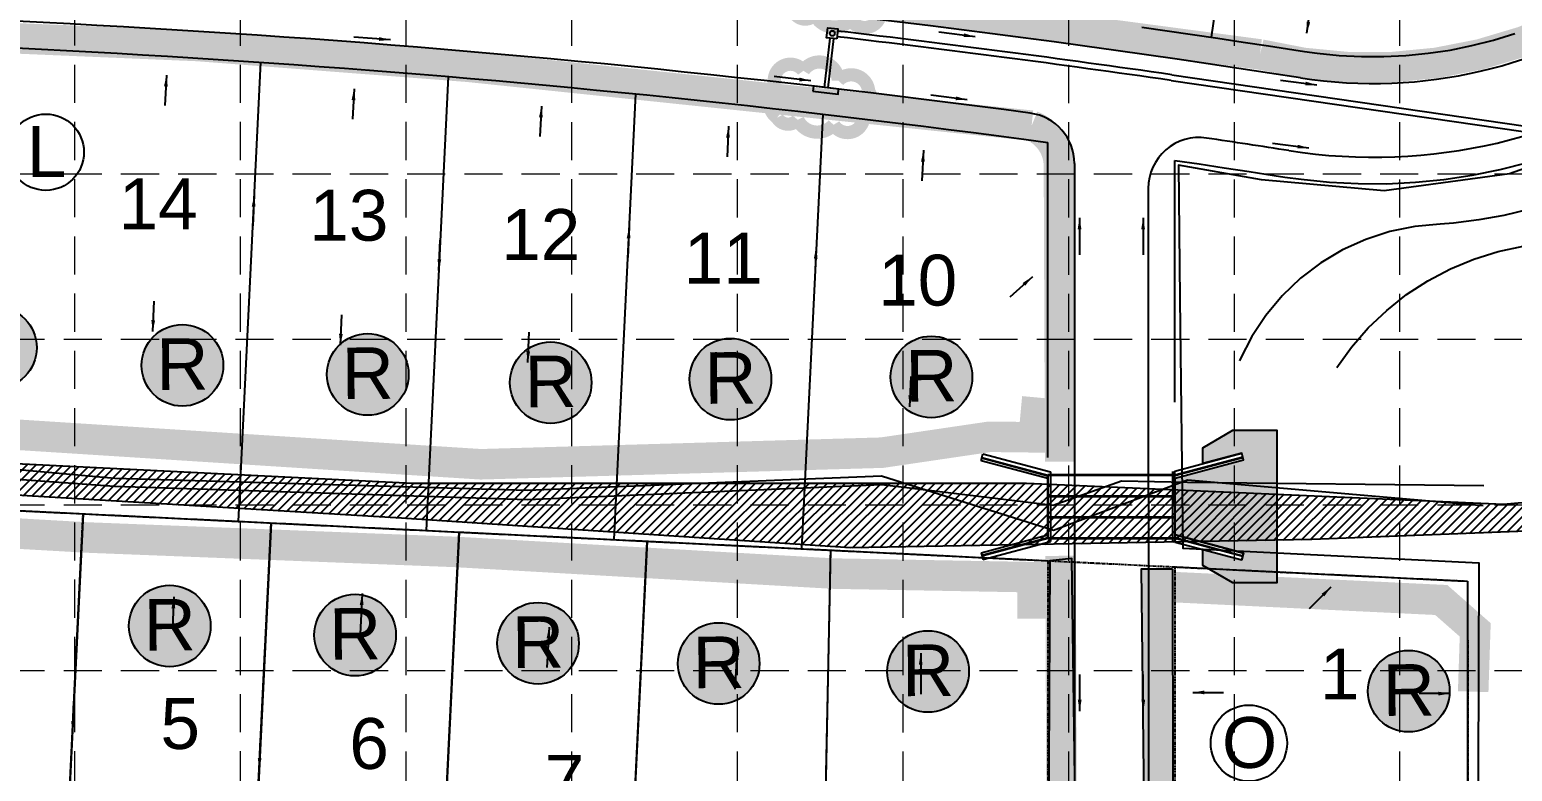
# Model space of a CAD drawing. Header units: inches. Extents: x 4451 to 7062, y 10245 to 14418.
# Drawn here: x 5608 to 6191, y 12943 to 13235 of the extents above; entities that cross this region are included whole.
import ezdxf
from ezdxf.enums import TextEntityAlignment as Align

# ---------------------------------------------------------------- set-up
doc = ezdxf.new("R2010")
doc.units = ezdxf.units.IN
doc.header["$MEASUREMENT"] = 0
for name, pattern in [('HIDDEN', [0.375, 0.25, -0.125]), ('x14305pbs$0$HIDDEN2', [0.1875, 0.125, -0.0625]), ('x14305pbs$0$PHANTOM', [2.5, 1.25, -0.25, 0.25, -0.25, 0.25, -0.25])]:
    doc.linetypes.add(name, pattern=pattern)
for name, color, linetype in [('BASE', 7, 'Continuous'), ('BLOCK-TXT', 1, 'Continuous'), ('BREAKLINE_PTCODE', 7, 'Continuous'), ('CTR INT', 1, 'Continuous'), ('ERO-MAT', 84, 'Continuous'), ('GRADE BASE$0$GRADE-ARROW', 7, 'Continuous'), ('GRADE BASE$0$PGRADE-BNDY', 3, 'Continuous'), ('grid', 9, 'HIDDEN'), ('HEC TB', 42, 'Continuous'), ('LOT-TXT', 1, 'Continuous'), ('pbaseCS4$0$LOTS-4', 1, 'Continuous'), ('pbaseCS4$0$PV TC-4', 3, 'Continuous'), ('pbaseCS4$0$SD INLT', 6, 'Continuous'), ('Phase 3$0$PHAES-II-PHASE-II-BOUNDARY', 8, 'Continuous'), ('SD BxClvt', 11, 'Continuous'), ('SD BxClvt Hdwl', 1, 'Continuous'), ('SD HDWL', 1, 'Continuous'), ('SD MH', 11, 'Continuous'), ('SD RCP', 11, 'Continuous'), ('SD RIPRAP', 7, 'Continuous'), ('SILT FENCE', 200, 'Continuous'), ('WSL', 5, 'Continuous'), ('x14305pbs$0$BOUNDARY', 8, 'x14305pbs$0$PHANTOM'), ('x14305pbs$0$LOTS', 1, 'Continuous'), ('x14305pbs$0$ROW', 1, 'x14305pbs$0$PHANTOM')]:
    doc.layers.add(name, color=color, linetype=linetype)
doc.layers.add('ERO-MAT-OL', color=6, linetype='Continuous', plot=False)
doc.styles.add('GRADE BASE$0$Standard', font='txt')
doc.styles.add('ryland', font='ARIAL.TTF', dxfattribs={"height": 25})
doc.styles.get("Standard").update_dxf_attribs({"font": 'ARIAL.TTF'})
doc.dimstyles.new('GRADE BASE$0$Standard', dxfattribs={"dimtxt": 0.18, "dimasz": 0.18, "dimexe": 0.18, "dimexo": 0.0625, "dimgap": 0.09, "dimtad": 0, "dimtih": 1, "dimtoh": 1, "dimdec": 4, "dimzin": 0, "dimdsep": 46, "dimtxsty": 'GRADE BASE$0$Standard', "dimcen": 0.09, "dimadec": 0, "dimazin": 0, "dimtfac": 1, "dimtdec": 4, "dimtofl": 0, "dimtmove": 0, "dimatfit": 3, "dimfxl": 0, "dimtolj": 1, "dimtzin": 0, "dimarcsym": 0})

# ---------------------------------------------------------------- blocks, each defined once
blk = doc.blocks.new('RYLAND')
h = blk.add_hatch(color=81)
h.paths.add_polyline_path([(1.164, -1.048, 1), (-1.408, -1.048, 1)])
h.paths.add_polyline_path([(-1.348, -2.228), (1.104, -2.228), (1.104, 0.21), (-1.348, 0.21)], flags=25)
at = {"color": 5}
blk.add_circle((-0.122, -1.048), 1.286, dxfattribs=at)
at = {"layer": 'BASE', "color": 5, "style": 'ryland'}
blk.add_text('R', height=1.625, dxfattribs=at).set_placement((-0.122, -1.821), align=Align.CENTER)

msp = doc.modelspace()

# ---------------------------------------------------------------- hatches: boundary and pattern name
at = {"layer": 'SD RIPRAP'}
h = msp.add_hatch(dxfattribs=at)
h.set_pattern_fill('GRAVEL', color=1, scale=5, style=0)
h.set_pattern_definition([(228.0128, (3.6, 5), (-39.999991161, -45.000006708), [0.67268, -66.59544]), (184.9697, (3.15, 4.5), (60.0000052576, 4.999956535), [1.15434, -114.279625]), (132.5104, (2, 4.4), (49.999953592, -55.0000433694), [0.81394, -80.58016]), (267.2737, (0.05, 3.15), (4.9999800886, 100.000001475), [1.05119, -104.06779]), (292.8337, (0, 2.1), (-25.000049527, 59.999982059), [1.030775, -102.046865]), (357.2737, (0.4, 1.15), (-100.000001475, 4.9999800886), [1.05119, -104.06779]), (37.6942, (1.45, 1.1), (-65.000036728, -49.9999520258), [1.390145, -137.624245]), (72.2553, (2.55, 1.95), (35.0000538135, 109.9999811562), [1.31244, -129.931605]), (121.4296, (2.95, 3.2), (-40.000041171, 64.9999751825), [1.05475, -104.420365]), (175.2364, (2.4, 4.1), (55.000004732, -4.999957663), [1.20416, -59.003815]), (222.3974, (1.2, 4.2), (-60.0000367554, -54.99996041), [1.55724, -154.166875]), (138.8141, (5, 3.1), (-35.000014734, 29.999986567), [0.531505, -52.61922]), (171.4692, (4.6, 3.45), (64.999991424, -10.00003955), [1.011185, -100.107555]), (225, (3.6, 3.6), (-6e-16, -5.00000155), [0.707105, -6.36396]), (203.1986, (3.25, 4.2), (24.999998653, 10.000006626), [0.38079, -37.698075]), (291.8014, (2.9, 4.05), (-4.99999955, 15.000001365), [0.538515, -26.38731]), (30.9638, (3.1, 3.55), (14.99999011, 10.00001242), [0.874645, -28.280115]), (161.5651, (3.85, 4), (10.00000217, -4.99999202), [0.632455, -15.178935]), (16.3895, (0, 4.05), (50.000010992, 14.999963549), [0.886, -87.714225]), (70.3462, (0.85, 4.3), (-19.999976237, -55.000010678), [0.743305, -73.58704]), (293.1986, (3.85, 5), (-10.000006626, 24.999998653), [0.761575, -37.31729]), (343.6105, (4.15, 4.3), (-50.000010992, 14.999963549), [0.886, -87.714225]), (339.444, (0, 0.95), (-25.000009223, 9.999979982), [0.8544, -41.86562]), (294.7751, (0.8, 0.65), (-24.999960946, 55.000017109), [0.71589, -70.873215]), (66.8014, (3.9, 0), (10.000006626, 24.999998653), [0.761575, -37.31729]), (17.354, (4.2, 0.7), (-65.0000100955, -19.999972511), [0.838155, -82.97712]), (69.444, (1.45, 0), (-9.999979982, -25.000009223), [0.4272, -42.29282]), (101.3099, (3.6, 0), (-4.99998816, 20.00000376), [0.25495, -25.240145]), (165.9638, (3.55, 0.25), (15.00000273, -4.99999029), [1.030775, -19.58475]), (186.009, (2.55, 0.5), (49.9999987545, 4.9999965874), [0.95525, -94.569615]), (303.6901, (3.1, 3.1), (-5.00000667, 9.99999779), [0.72111, -17.306645]), (353.1572, (3.5, 2.5), (84.9999968274, -10.0000399896), [1.25897, -124.637815]), (60.9454, (4.75, 2.35), (-20.000000136, -35.000001923), [0.51478, -50.96337]), (90, (5, 2.8), (-5, 5), [0.3, -4.7]), (120.2564, (2.45, 0.65), (19.999974434, -35.000012279), [0.69462, -68.7676]), (48.0128, (2.1, 1.25), (39.999991161, 45.000006708), [1.34536, -65.92276]), (0, (3, 2.25), (5, 5), [1.3, -3.7]), (325.3048, (4.3, 2.25), (-49.999971295, 35.000043048), [0.79057, -78.26637]), (254.0546, (4.95, 1.8), (-4.999999446, -20.000000633), [0.72801, -35.67254]), (207.646, (4.75, 1.1), (-94.999979036, -50.000038566), [1.185325, -117.34737]), (175.4261, (3.7, 0.55), (-65.0000027916, 4.9999740058), [1.253995, -124.14537])])
h.paths.add_polyline_path([(6058.32, 13035.97), (6058.32, 13058.24), (6085.25, 13065.47), (6084.54, 13068.13), (6069.2, 13064.01), (6069.2, 13070.25), (6081.08, 13077.11), (6098.31, 13077.12), (6098.33, 13017.12), (6081.1, 13017.11), (6069.21, 13023.97), (6069.21, 13030.2), (6084.55, 13026.1), (6085.26, 13028.76)])
at = {"layer": 'WSL'}
h = msp.add_hatch(dxfattribs=at)
h.set_pattern_fill('ANSI31', color=256, scale=20, style=0)
h.paths.add_polyline_path([(5043.15, 13916.57), (5077.99, 13722.41), (5090.47, 13317.83), (5088.4, 13174.97), (5108.17, 13103.2), (5169.55, 13082.4), (5272.55, 13083.44), (5420.28, 13073.04), (5758.56, 13056.37), (5910.46, 13056.37), (5999.93, 13056.37), (6187.46, 13048.06), (6236.96, 13052.47), (6285.22, 13080.76), (6331.91, 13100.31), (6401.73, 13089.08), (6446.67, 13057.46), (6511.58, 13034.17), (6579.82, 13029.18), (6779.54, 12994.24), (6836.13, 13007.55), (6847.78, 13022.52), (6919.34, 13050.81), (6957.62, 13072.44), (6980.93, 13082.42), (6982.59, 13034.17), (6859.43, 12997.57), (6799.51, 12975.94), (6699.65, 12964.29), (6599.79, 12995.9), (6454.99, 13017.53), (6405.06, 13045.82), (6376.76, 13069.11), (6303.53, 13064.12), (6286.05, 13062.28), (6287, 13062.55), (6240.29, 13039.16), (6112.13, 13034.17), (5930.72, 13030.84), (5754.29, 13042.49), (5115.18, 13080.76), (5073.57, 13114.03), (5056.93, 13153.96), (5060.26, 13223.84), (5058.59, 13333.65), (5060.26, 13351.95), (5063.59, 13411.85), (5062.09, 13427.25), (5060.26, 13440.13), (5060.26, 13490.05), (5058.59, 13501.69), (5055.27, 13523.32), (5063.59, 13411.85), (5046.94, 13553.27), (4992.02, 13576.56), (4993.68, 13604.85), (5056.93, 13576.56), (5058.59, 13708), (4977.04, 13882.7), (5016.98, 13886.03), (5051.94, 13767.9), (5002.01, 13974.21), (5036.96, 13960.9)])

# ---------------------------------------------------------------- linework, layer by layer
at = {"layer": 'BASE', "color": 170, "const_width": 5.2}
for points in [[(5930.84, 13238.59, 0.520567), (5930.84, 13238.59, 0.765195), (5942.68, 13241.95, 0.417879), (5944.62, 13251.71, 0.6649), (5932.66, 13255.96, 0.744833), (5918.97, 13259.81, 0.975642), (5908.59, 13252.53, 0.520567), (5908.67, 13241.33, 0.520567), (5916.72, 13240.53, 0.540264), (5930.84, 13238.59)], [(5924.1, 13197.28, 0.520567), (5924.1, 13197.28, 0.765195), (5935.94, 13200.64, 0.417879), (5937.89, 13210.4, 0.6649), (5925.92, 13214.65, 0.744833), (5912.24, 13218.5, 0.975642), (5901.85, 13211.22, 0.520567), (5901.93, 13200.02, 0.520567), (5909.98, 13199.22, 0.540264), (5924.1, 13197.28)]]:
    msp.add_lwpolyline(points, format="xyb", close=True, dxfattribs=at)
at = {"layer": 'BLOCK-TXT', "color": 7}
for centre in [(5614.43, 13186.47), (6087.35, 12954.06)]:
    msp.add_circle(centre, 15, dxfattribs=at)
at = {"layer": 'BREAKLINE_PTCODE', "color": 7}
for points in [[(6045.32, 13235.64, 537.98), (6055.27, 13234.22, 537.93), (6065.22, 13232.77, 537.88), (6075.16, 13231.3, 537.83), (6085.11, 13229.81, 537.78), (6095.05, 13228.3, 537.73), (6104.98, 13226.77, 537.68), (6109.21, 13226.11, 537.66), (6114.19, 13225.41, 537.63), (6122.89, 13224.53, 537.58), (6131.63, 13224.08, 537.53), (6140.38, 13224.07, 537.48), (6149.12, 13224.5, 537.43), (6157.82, 13225.36, 537.38), (6166.47, 13226.66, 537.33), (6175.05, 13228.39, 537.28), (6183.53, 13230.54, 537.23), (6191.89, 13233.12, 537.18)], [(5602.73, 13227.47, 541.6), (5612.66, 13226.98, 541.47), (5622.6, 13226.47, 541.35), (5632.53, 13225.94, 541.22), (5642.46, 13225.39, 541.1), (5652.39, 13224.82, 540.97), (5662.32, 13224.23, 540.85), (5672.25, 13223.61, 540.72), (5682.18, 13222.98, 540.6), (5692.1, 13222.32, 540.47), (5702.03, 13221.65, 540.35), (5711.95, 13220.95, 540.23), (5721.87, 13220.23, 540.1), (5731.79, 13219.49, 539.98), (5741.71, 13218.73, 539.85), (5751.62, 13217.94, 539.73), (5761.54, 13217.14, 539.6), (5771.45, 13216.32, 539.48), (5781.36, 13215.47, 539.35), (5791.27, 13214.61, 539.23), (5801.18, 13213.72, 539.18), (5811.08, 13212.81, 539.13), (5820.99, 13211.88, 539.08), (5830.89, 13210.93, 539.03), (5840.79, 13209.96, 538.98), (5850.69, 13208.97, 538.93), (5860.58, 13207.95, 538.88), (5870.47, 13206.92, 538.83), (5880.36, 13205.87, 538.78), (5890.25, 13204.79, 538.73), (5900.14, 13203.69, 538.68), (5910.02, 13202.57, 538.63), (5919.91, 13201.44, 538.58), (5929.78, 13200.28, 538.53), (5939.66, 13199.1, 538.48), (5949.54, 13197.89, 538.43), (5959.41, 13196.67, 538.38), (5969.28, 13195.43, 538.33), (5979.14, 13194.16, 538.28), (5989.01, 13192.88, 538.23), (5998.87, 13191.57, 538.18), (6008.27, 13190.31, 538.13)], [(6008.31, 13066.41, 540.01), (6008.31, 13073.39, 539.97), (6008.31, 13083.39, 539.88), (6008.3, 13093.39, 539.77), (6008.3, 13103.39, 539.62), (6008.3, 13113.39, 539.46), (6008.29, 13123.39, 539.3), (6008.29, 13133.39, 539.14), (6008.29, 13143.39, 538.97), (6008.28, 13153.39, 538.81), (6008.28, 13163.39, 538.65), (6008.28, 13173.39, 538.49), (6008.27, 13183.39, 538.33), (6008.27, 13190.31, 538.22)], [(6058.31, 13088.14, 539.83), (6058.3, 13093.41, 539.77), (6058.3, 13103.41, 539.62), (6058.3, 13113.41, 539.46), (6058.29, 13123.41, 539.3), (6058.29, 13133.41, 539.14), (6058.29, 13143.41, 538.97), (6058.28, 13153.41, 538.81), (6058.28, 13163.41, 538.65), (6058.28, 13173.41, 538.49), (6058.27, 13183.25, 538.33)], [(6058.27, 13183.25, 537.88), (6067.81, 13181.85, 537.83), (6077.65, 13180.37, 537.78), (6087.48, 13178.88, 537.73), (6097.32, 13177.36, 537.68), (6101.5, 13176.71, 537.66), (6107.9, 13175.81, 537.63), (6119.09, 13174.67, 537.58), (6130.32, 13174.1, 537.53), (6141.57, 13174.08, 537.48), (6152.81, 13174.63, 537.43), (6164, 13175.74, 537.38), (6175.12, 13177.41, 537.33), (6186.15, 13179.64, 537.28), (6197.05, 13182.41, 537.23)]]:
    msp.add_polyline3d(points, dxfattribs=at)
at = {"layer": 'CTR INT', "color": 43}
for points in [[(6197.3, 13163.89), (6187.56, 13161.6), (6177.72, 13159.82), (6167.8, 13158.57), (6162.53, 13158.12), (6152.58, 13157.24), (6142.78, 13155.25), (6133.27, 13152.17), (6124.17, 13148.05), (6115.59, 13142.92), (6107.63, 13136.87), (6100.41, 13129.96), (6094.01, 13122.29), (6088.51, 13113.94), (6083.98, 13105.03), (6083.73, 13104.47)], [(6121.88, 13101.74), (6127.73, 13109.85), (6134.3, 13117.38), (6141.54, 13124.28), (6149.37, 13130.49), (6157.75, 13135.95), (6166.59, 13140.62), (6175.82, 13144.46), (6185.36, 13147.43), (6195.14, 13149.52)]]:
    msp.add_lwpolyline(points, dxfattribs=at)
at = {"layer": 'ERO-MAT', "const_width": 12}
msp.add_lwpolyline([(5320.5, 13517.62), (5403.89, 13517.11), (5505.92, 13515.71), (5628.85, 13511.11), (5761.05, 13502.56), (5927.59, 13486.29), (6089.93, 13465.65), (6255.62, 13437.61), (6314.54, 13428.04), (6319.61, 13424.04), (6322.99, 13418.36), (6323.14, 13412.53), (6320.83, 13402.55), (6309.76, 13353, -0.406196), (6091.69, 13224.93), (5918.45, 13247.93), (5822.97, 13259.03), (5696.97, 13267.91), (5594.27, 13274.56), (5452.72, 13277.34), (5329.87, 13278.25, -0.378321), (5314.34, 13289.52), (5308.96, 13504.21, -0.284621), (5320.5, 13517.62, 0.213272)], format="xyb", close=True, dxfattribs=at)
for points in [[(6013.17, 13064.81), (6012.7, 13181.07, 0.305428), (6001.95, 13196.9), (5780.67, 13220.05), (5674.11, 13228.24), (5516.99, 13234.87), (5328.03, 13237.09, 0.4074), (5314.79, 13224.46), (5317.5, 13091.4)], [(5318.18, 13059.23), (5316.31, 12997.4), (5313.51, 12949.8, 0.386919), (5323.32, 12937.67), (5386.33, 12933.47), (5500.4, 12917.15), (5598.09, 12902.39), (5749.3, 12875.66), (5830.38, 12865.02), (5904.76, 12860.39), (6002.11, 12859.64, 0.312112), (6013.45, 12867.36), (6013.92, 12878.53), (6013.32, 13027.74)]]:
    msp.add_lwpolyline(points, format="xyb", dxfattribs=at)
msp.add_lwpolyline([(6051.64, 13022.65), (6052.05, 12788.49)], dxfattribs=at)
at = {"layer": 'ERO-MAT-OL', "color": 7, "flags": 128}
msp.add_lwpolyline([(6009.12, 13025.78), (6008.38, 12865.29), (5943.65, 12865.27, -0.052995), (5696.65, 12891.44, 0.037156), (5318.07, 12943.7), (5318.7, 12956.91), (5307.02, 12957.47), (5306.96, 12952.1, 0.388262), (5325.15, 12931.71, -0.018592), (5694.24, 12880.19, 0.035174), (5943.65, 12853.77), (6000.38, 12853.79, 0.414214), (6019.88, 12873.3), (6017.77, 13026.72)], format="xyb", close=True, dxfattribs=at)
at = {"layer": 'ERO-MAT-OL', "color": 7}
msp.add_lwpolyline([(6057.38, 13022.68), (6058.61, 12184.61), (6173.61, 12183.81), (6173.62, 12169.31), (6065.96, 12170.33, -0.418337), (6047.11, 12189.81), (6046.88, 12873.3), (6045.16, 13022.58)], format="xyb", close=True, dxfattribs=at)
at = {"layer": 'GRADE BASE$0$PGRADE-BNDY', "color": 7}
msp.add_lwpolyline([(6229.43, 13191.98), (6189.86, 13177.94), (6140.54, 13171.34), (6092.37, 13175.64), (6059.69, 13181.38), (6060.21, 13128.86), (6061.35, 13030.73), (6177.76, 13025), (6177.19, 12858.55), (6055.91, 12858.26), (6000.78, 12850.22), (5918.2, 12848.5), (5839.21, 12851.64), (5763.22, 12862.53), (5691.25, 12877.15), (5618.27, 12890.09), (5543.43, 12902.7), (5401.94, 12920.5), (5324.39, 12927.97), (5315.43, 12928.57), (5316.58, 12949.98), (5269.98, 12952.17)], dxfattribs=at)
at = {"layer": 'grid', "color": 252, "linetype": 'HIDDEN', "lineweight": 0, "ltscale": 60}
for p, q in [((5625.86, 10573.37), (5625.86, 14349.99)), ((5690.97, 10573.36), (5690.97, 14349.99)), ((5756.08, 10573.35), (5756.08, 14349.99)), ((5821.19, 10573.34), (5821.19, 14349.99)), ((5886.3, 10573.33), (5886.3, 14349.99)), ((5951.42, 10573.32), (5951.42, 14349.99)), ((6016.53, 10573.31), (6016.53, 14349.99)), ((6081.64, 10573.3), (6081.64, 14349.99)), ((6146.75, 10573.29), (6146.75, 14349.99)), ((4518.96, 13177.99), (6993.2, 13177.99)), ((4518.96, 13112.88), (6993.2, 13112.88)), ((4518.96, 13047.76), (6993.2, 13047.76)), ((4518.96, 12982.65), (6993.2, 12982.65))]:
    msp.add_line(p, q, dxfattribs=at)
at = {"layer": 'HEC TB', "color": 5}
msp.add_lwpolyline([(5155.51, 13069.17), (5275.38, 13073.59), (5303.31, 13073.53), (5328.42, 13075.81), (5477.33, 13066.91), (5641.37, 13055.08), (5803.75, 13049.95), (5943.01, 13055.78), (6010.39, 13047.62), (6037.27, 13057.22), (6063.18, 13056.69), (6179.69, 13055.4)], dxfattribs=at)
at = {"layer": 'pbaseCS4$0$LOTS-4', "color": 7}
for p, q in [((6072.65, 13231.67), (6089.33, 13345.46)), ((5698.88, 13221.86), (5690.09, 13041.3)), ((5772.63, 13216.22), (5763.94, 13037.71)), ((5846.29, 13209.41), (5837.76, 13034.11)), ((5919.83, 13201.44), (5911.51, 13030.52)), ((5323.58, 13059.14), (6008.33, 13025.81)), ((5629.08, 13044.27), (5622.36, 12906.24)), ((5703, 13040.67), (5695.74, 12891.63)), ((5776.91, 13037.07), (5769.18, 12878.24)), ((5850.82, 13033.48), (5842.84, 12869.57)), ((5922.86, 13029.97), (5919.54, 12865.51)), ((6058.33, 13023.37), (6173.33, 13017.78))]:
    msp.add_line(p, q, dxfattribs=at)
at = {"layer": 'pbaseCS4$0$PV TC-4', "color": 7}
for p, q in [((6018.77, 13182.01), (6018.86, 12928.29)), ((6047.78, 13172.24), (6047.86, 12928.3))]:
    msp.add_line(p, q, dxfattribs=at)
for centre, radius, start, end in [((6136.2, 13399.02), 185.5, 261.12867, 347.67184), ((6136.2, 13399.02), 214.5, 261.12867, 347.67184), ((5377.46, 8537.88), 4734.5, 81.12867, 90.59934), ((5377.46, 8537.88), 4705.5, 82.37991, 90.58878), ((5998.77, 13182), 20, 0.01934, 82.37991), ((6067.78, 13172.25), 20, 81.52772, 180.01934), ((5377.46, 8537.88), 4705.5, 81.12867, 81.52772)]:
    msp.add_arc(centre, radius, start, end, dxfattribs=at)
at = {"layer": 'pbaseCS4$0$SD INLT', "color": 5}
msp.add_lwpolyline([(5915.92, 13210.46), (5925.85, 13209.3), (5926.09, 13211.29), (5916.15, 13212.44)], close=True, dxfattribs=at)
at = {"layer": 'Phase 3$0$PHAES-II-PHASE-II-BOUNDARY', "color": 7}
msp.add_line((6173.33, 13017.78), (6173.38, 12862.81), dxfattribs=at)
at = {"layer": 'SD BxClvt', "color": 5}
for p, q in [((6008.31, 13059.67), (6058.31, 13059.69)), ((6008.31, 13059.38), (6058.31, 13059.4)), ((6008.32, 13051.38), (6058.32, 13051.4)), ((6008.32, 13051.09), (6058.32, 13051.1)), ((6008.32, 13043.09), (6058.32, 13043.1)), ((6008.32, 13042.8), (6058.32, 13042.81)), ((6008.32, 13034.8), (6058.32, 13034.81)), ((6008.32, 13034.5), (6058.32, 13034.52))]:
    msp.add_line(p, q, dxfattribs=at)
at = {"layer": 'SD BxClvt Hdwl', "color": 5}
for p, q in [((5982.05, 13065.25), (5982.76, 13067.91)), ((5982.76, 13067.91), (6009.31, 13060.81)), ((6058.31, 13061.09), (6084.54, 13068.13)), ((6085.25, 13065.47), (6084.54, 13068.13)), ((5982.05, 13065.25), (6008.32, 13058.22)), ((5982.3, 13066.22), (6008.31, 13059.26)), ((5982.37, 13066.46), (6008.31, 13059.52)), ((6058.31, 13059.54), (6084.92, 13066.68)), ((6058.31, 13059.28), (6084.99, 13066.43)), ((6058.32, 13058.24), (6085.25, 13065.47)), ((6008.31, 13059.67), (6008.32, 13034.5)), ((6008.32, 13034.65), (6008.31, 13059.38)), ((6009.31, 13060.81), (6009.32, 13033.37)), ((6057.31, 13060.84), (6057.32, 13033.37)), ((6058.32, 13033.12), (6058.31, 13061.09)), ((5982.06, 13028.9), (6008.32, 13035.95)), ((5982.32, 13027.94), (6008.32, 13034.92)), ((5982.38, 13027.69), (6008.32, 13034.65)), ((5982.77, 13026.24), (6009.32, 13033.37)), ((6058.32, 13035.97), (6085.26, 13028.76)), ((6058.32, 13034.93), (6085, 13027.79)), ((6058.32, 13034.67), (6084.94, 13027.55)), ((6058.32, 13033.12), (6084.55, 13026.1)), ((5982.06, 13028.9), (5982.77, 13026.24)), ((6085.26, 13028.76), (6084.55, 13026.1))]:
    msp.add_line(p, q, dxfattribs=at)
at = {"layer": 'SD HDWL', "color": 5}
msp.add_line((6008.33, 13010.79), (6009.33, 13010.79), dxfattribs=at)
at = {"layer": 'SD MH', "color": 5}
msp.add_lwpolyline([(5925.36, 13231), (5921.38, 13231.47), (5921.85, 13235.44), (5925.82, 13234.98)], close=True, dxfattribs=at)
msp.add_circle((5923.6, 13233.22), 1, dxfattribs=at)
at = {"layer": 'SD RCP', "color": 5}
for p, q in [((5922.63, 13231.32), (5920.37, 13211.95)), ((5924.12, 13231.15), (5921.86, 13211.78)), ((6056.8, 13214.67), (6246.1, 13187.17)), ((6057.12, 13216.9), (6246.42, 13189.4))]:
    msp.add_line(p, q, dxfattribs=at)
for radius, end in [(4725.88, 83.34114), (4728.13, 83.34115)]:
    msp.add_arc((5377.46, 8537.88), radius, 81.73514, end, dxfattribs=at)
at = {"layer": 'SD RIPRAP', "color": 1}
msp.add_lwpolyline([(6058.32, 13035.97), (6058.32, 13058.24), (6085.25, 13065.47), (6084.54, 13068.13), (6069.2, 13064.01), (6069.2, 13070.25), (6081.08, 13077.11), (6098.31, 13077.12), (6098.33, 13017.12), (6081.1, 13017.11), (6069.21, 13023.97), (6069.21, 13030.2), (6084.55, 13026.1), (6085.26, 13028.76)], close=True, dxfattribs=at)
at = {"layer": 'SILT FENCE', "const_width": 12}
for points in [[(5323.63, 13095.77), (5605.21, 13075.24), (5785.41, 13063.74), (5943.12, 13068.31), (5985.45, 13074.56), (6002.75, 13074.35), (6004.19, 13090)], [(5324.37, 13050.58), (5480.71, 13043.48), (5630.65, 13034.95), (5775.62, 13029.27), (5924.14, 13020.75), (6002.31, 13019.33), (6002.31, 13002.99)], [(6057.73, 13015.44), (6162.98, 13010.37), (6176.33, 12998.62), (6175.53, 12974.32)]]:
    msp.add_lwpolyline(points, dxfattribs=at)
at = {"layer": 'WSL', "color": 5, "elevation": 547.62}
msp.add_lwpolyline([(5079.87, 13717.01), (5078.54, 13554.03), (5092.17, 13348.49), (5091.64, 13236.62), (5096.69, 13121), (5155.52, 13073.82), (5275.41, 13076.3), (5328.4, 13076.94), (5477.96, 13072.99), (5641.54, 13058.25), (5803.73, 13053.62), (5942.9, 13059.16), (6010.6, 13037.8), (6063.21, 13057.58), (6179.47, 13047.58)], dxfattribs=at)
at = {"layer": 'WSL'}
for points in [[(6240.29, 13039.16), (6112.13, 13034.17), (5930.72, 13030.84), (5754.29, 13042.49), (5115.18, 13080.76), (5073.57, 13114.03), (5056.93, 13153.96), (5060.26, 13223.84), (5058.59, 13333.65)], [(5090.47, 13317.83), (5088.4, 13174.97), (5108.17, 13103.2), (5169.55, 13082.4), (5272.55, 13083.44), (5420.28, 13073.04), (5758.56, 13056.37), (5910.46, 13056.37), (5999.93, 13056.37), (6187.46, 13048.06), (6236.96, 13052.47)]]:
    msp.add_lwpolyline(points, dxfattribs=at)
at = {"layer": 'x14305pbs$0$BOUNDARY', "color": 7}
for p, q in [((5113.28, 13069.38), (6173.33, 13017.78)), ((6173.33, 13017.78), (6174.61, 12118.01))]:
    msp.add_line(p, q, dxfattribs=at)
msp.add_arc((5156.23, 10373.79), 2575, 77.88516, 86.3967, dxfattribs=at)
at = {"layer": 'x14305pbs$0$LOTS', "color": 7, "linetype": 'x14305pbs$0$HIDDEN2'}
for p, q in [((5622.36, 12906.24), (5629.08, 13044.27)), ((5695.74, 12891.63), (5703, 13040.67)), ((5769.18, 12878.24), (5776.91, 13037.07)), ((5842.84, 12869.57), (5850.82, 13033.48))]:
    msp.add_line(p, q, dxfattribs=at)
at = {"layer": 'x14305pbs$0$LOTS', "color": 7, "linetype": 'x14305pbs$0$HIDDEN2', "flags": 128}
msp.add_lwpolyline([(5922.86, 13029.97), (5919.54, 12865.51)], dxfattribs=at)
at = {"layer": 'x14305pbs$0$ROW', "color": 7}
for p, q in [((6008.33, 13025.81), (6008.38, 12878.29)), ((6058.38, 12878.31), (6058.33, 13023.37))]:
    msp.add_line(p, q, dxfattribs=at)
msp.add_arc((5156.23, 10373.79), 2575, 77.88516, 86.3967, dxfattribs=at)

# ---------------------------------------------------------------- block references
at = {"xscale": 12.48126430206556, "yscale": 12.48126430206503, "zscale": 12.48126430206547}
for p, rotation in [((5596.24, 13122.68), 0.4410760963205937), ((5669.54, 13115.74), 0.4410760963205937), ((5742.41, 13112.16), 0.4410760963205937), ((5963.97, 13111.17), 0.4410760963205936), ((5814.32, 13108.93), 0.4410760963205937), ((5884.99, 13110.31), 0.4410760963205936), ((5664.56, 13013.24), 0.4410760963205937), ((5737.43, 13009.66), 0.4410760963205937), ((5809.34, 13006.44), 0.4410760963205937), ((5880.35, 12998.48), 0.4410760963205937), ((5962.66, 12995.34), 0.4410760963205937), ((6151.63, 12987.6), 0.4410760963205938)]:
    msp.add_blockref('RYLAND', p, dxfattribs=dict(at, rotation=rotation))

# ---------------------------------------------------------------- texts
at = {"layer": 'BLOCK-TXT', "color": 7}
for s, p in [('L', (5614.71, 13186.75)), ('O', (6087.64, 12954.34))]:
    msp.add_text(s, height=20, dxfattribs=at).set_placement(p, align=Align.MIDDLE)
at = {"layer": 'LOT-TXT', "color": 7}
for s, p in [('14', (5658.6, 13166.16)), ('13', (5733.55, 13161.69)), ('12', (5808.98, 13154.25)), ('11', (5880.73, 13144.82)), ('10', (5957.17, 13136.17))]:
    msp.add_text(s, height=20, dxfattribs=at).set_placement(p, align=Align.MIDDLE)
for s, p in [('1', (6115.26, 12971.27)), ('5', (5659.48, 12951.78)), ('6', (5733.74, 12943.94)), ('7', (5810.59, 12929.45))]:
    msp.add_text(s, height=20, dxfattribs=at).set_placement(p)

# ---------------------------------------------------------------- leaders
at = {"layer": 'GRADE BASE$0$GRADE-ARROW'}
for points in [[(6110.09, 13233.24), (6111.83, 13245.13)], [(5749.9, 13230.63), (5735.45, 13231.75)], [(5979.8, 13231.89), (5965.42, 13233.72)], [(5661.84, 13216.81), (5661.25, 13204.81)], [(5915.11, 13214.58), (5900.7, 13216.21)], [(6114.12, 13212.9), (6099.74, 13214.73)], [(5735.59, 13211.45), (5735.01, 13199.45)], [(5976.66, 13207.09), (5962.27, 13208.92)], [(5809.26, 13204.64), (5808.68, 13192.64)], [(5882.8, 13196.68), (5882.22, 13184.67)], [(5959.43, 13187.21), (5958.85, 13175.21)], [(6110.98, 13188.1), (6096.59, 13189.92)], [(5696.34, 13169.56), (5695.75, 13157.56)], [(5843.75, 13157.11), (5843.16, 13145.11)], [(6020.78, 13160.65), (6020.79, 13146.15)], [(6045.78, 13160.65), (6045.79, 13146.15)], [(5768.91, 13139.91), (5769.5, 13151.91)], [(5917.29, 13149.14), (5916.7, 13137.14)], [(6002.25, 13137.52), (5993.35, 13129.45)], [(5656.44, 13115.9), (5657.02, 13127.91)], [(5730.2, 13110.54), (5730.78, 13122.54)], [(5803.86, 13103.73), (5804.45, 13115.74)], [(5877.4, 13095.77), (5877.99, 13107.77)], [(5954.03, 13086.3), (5954.62, 13098.3)], [(6119.61, 13015.45), (6111.11, 13006.95)], [(5664.78, 13011.61), (5664.2, 12999.61)], [(5738.82, 13012.9), (5737.98, 12996.92)], [(5812.27, 12999.74), (5811.42, 12983.76)], [(5886.18, 12991.24), (5885.34, 12975.26)], [(5958.35, 12989.4), (5958.35, 12973.4)], [(6020.85, 12966.62), (6020.84, 12981.12)], [(6045.85, 12966.63), (6045.84, 12981.13)], [(6065.32, 12974.01), (6077.34, 12974.02)], [(5624.9, 12958.3), (5625.48, 12970.3)], [(6166.37, 12973.56), (6154.35, 12973.56)], [(5698.28, 12943.69), (5698.86, 12955.69)]]:
    msp.add_leader(points, dimstyle='GRADE BASE$0$Standard', override={"dimscale": 25}, dxfattribs=at)

doc.saveas('drawing.dxf')
